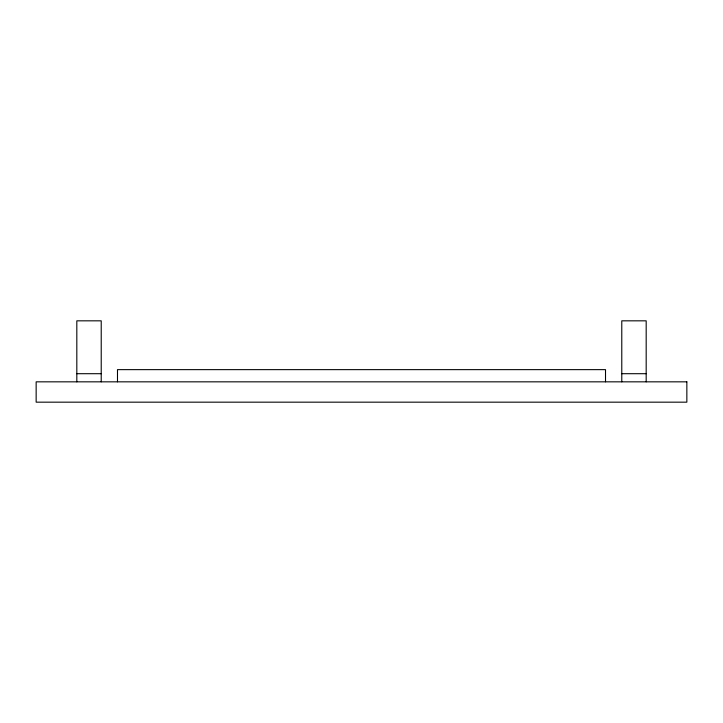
<?xml version="1.0" encoding="UTF-8"?>
<svg xmlns="http://www.w3.org/2000/svg" width="723" height="723" viewBox="0 0 723 723"><rect width="100%" height="100%" fill="white"/><g stroke="black" fill="none" stroke-linecap="round" stroke-linejoin="round"><path stroke-width="1.08" d="M76.819 373.701L101.22 373.701M621.78 373.701L646.181 373.701M646.181 381.834L646.181 320.831L621.78 320.831L621.78 381.834M605.513 381.834L605.513 369.634L117.488 369.634L117.488 381.834M101.22 381.834L101.22 320.831L76.819 320.831L76.819 381.834M686.85 381.834L36.15 381.834L36.15 402.169L686.85 402.169L686.85 381.834"/></g></svg>
